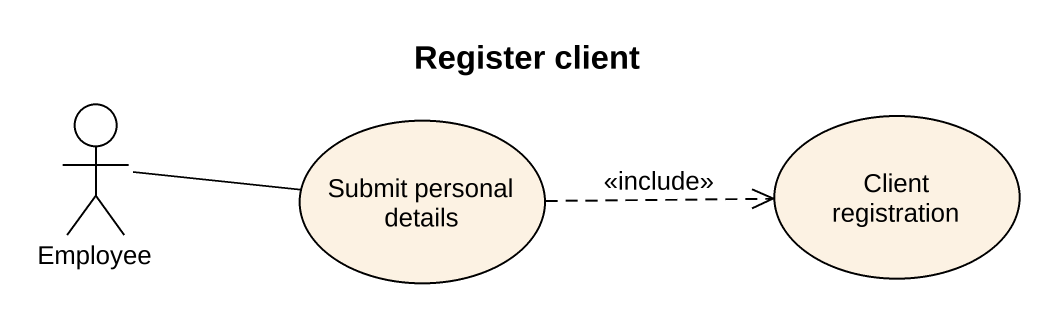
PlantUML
@startuml
title Register client
actor Employee
usecase "Submit personal details" as Submit_personal_details
usecase "Client registration" as Client_registration
Employee -right- Submit_personal_details
Submit_personal_details .right.> Client_registration : <<include>>
@enduml
